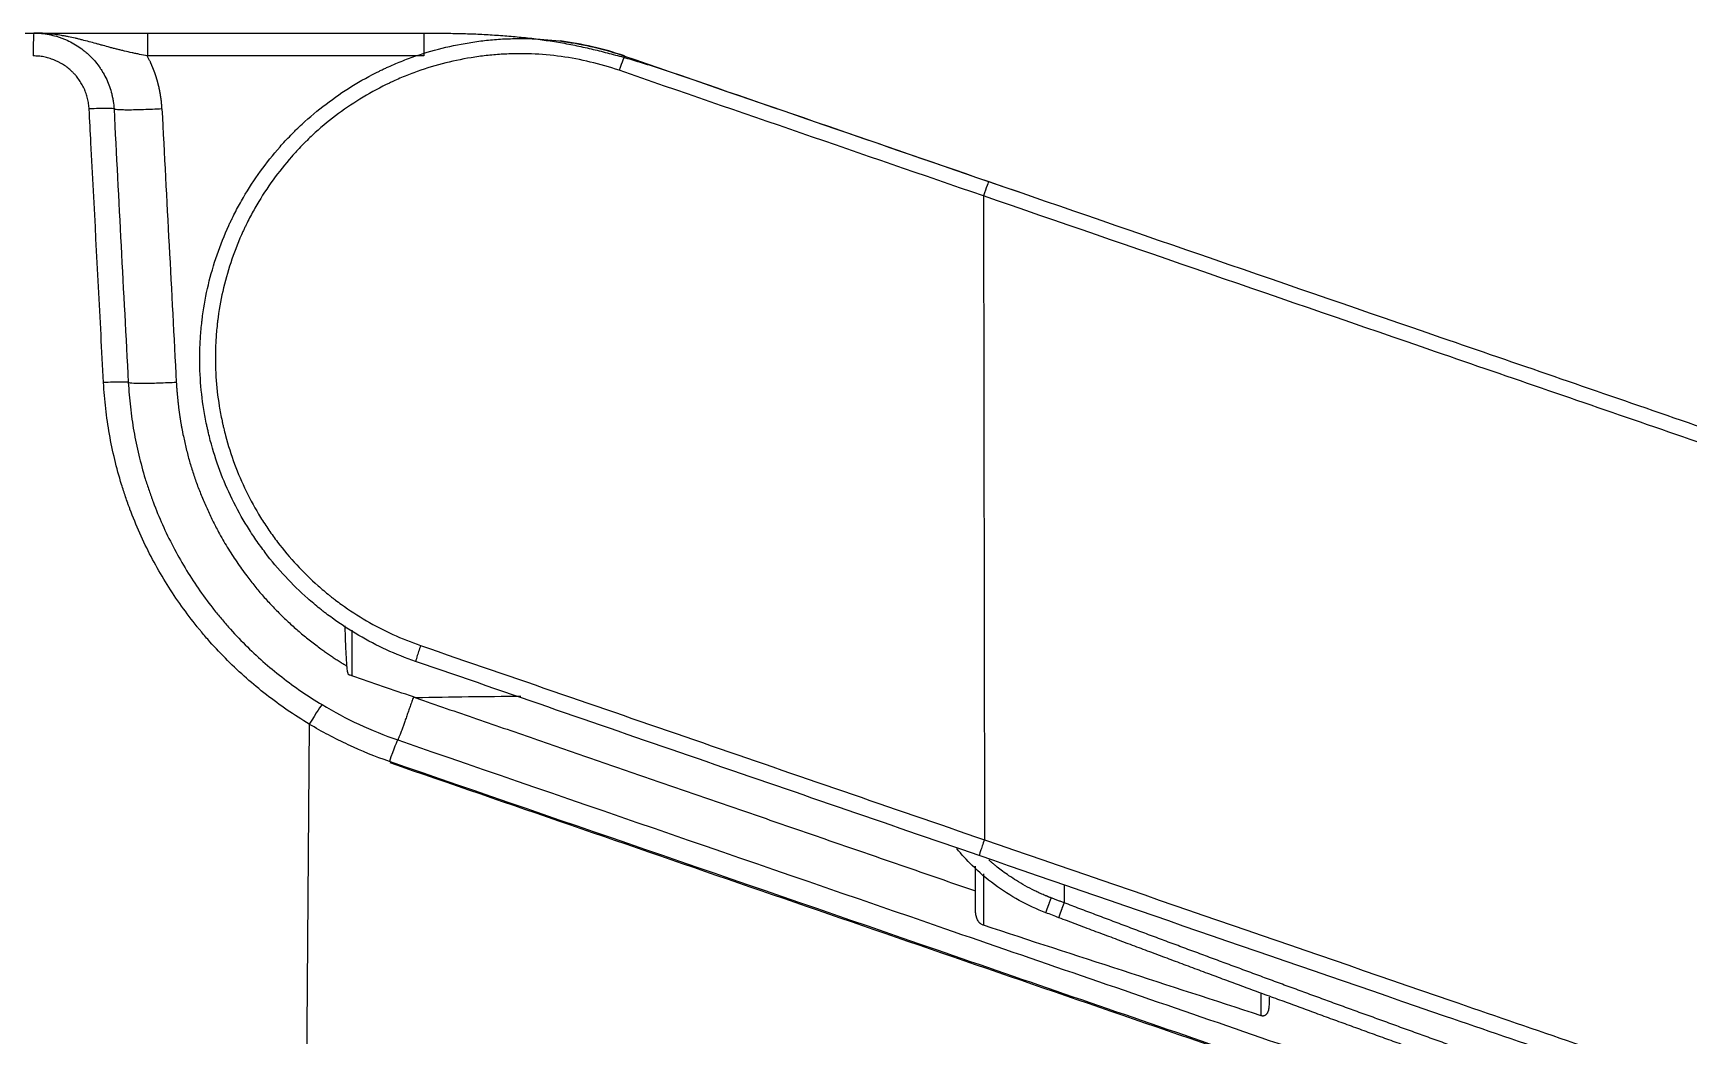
# Model space of a CAD drawing. Extents: x 2759 to 9191, y -64 to 2464.
# Drawn here: x 3089.4 to 3192.8, y 716.3 to 778.9 of the extents above; entities that cross this region are included whole.
import ezdxf

# ---------------------------------------------------------------- set-up
doc = ezdxf.new("R2010")
doc.units = 0
doc.header["$LTSCALE"] = 20
doc.header["$MEASUREMENT"] = 0
doc.layers.get('0').update_dxf_attribs({"linetype": 'CONTINUOUS'})

msp = doc.modelspace()

# ---------------------------------------------------------------- linework, layer by layer
at = {"color": 7, "linetype": 'Continuous'}
for p, q in [((3148.76, 768.77), (3148.83, 728.55)), ((3109.34, 741.65), (3109.34, 738.79)), ((3106.68, 735.77), (3106.13, 664.99)), ((3148.27, 724.14), (3148.27, 726.91)), ((3148.77, 726.42), (3148.77, 723.21)), ((3166.11, 717.56), (3166.11, 718.97))]:
    msp.add_line(p, q, dxfattribs=at)
msp.add_arc((3119.84, 758.6), 20, 70.9749, 82.8394, dxfattribs=at)
for centre, major_axis, ratio, start_param, end_param in [((3089.49, 777.44), (0, -1.5), 0.035362, 3.141593, 4.662398), ((3126.04, 776.56), (0.326, 0.945), 0.030299, 0, 1.5284), ((3092.99, 774.12), (-1.5, -0.08), 0.051545, 3.141593, 4.74148), ((3148.77, 768.72), (0.326, 0.945), 0.023743, 0, 1.526138), ((3093.88, 757.03), (-1.5, -0.08), 0.0515, 3.141593, 4.74061), ((3113.65, 740.63), (-0.326, -0.945), 0.033936, 4.671245, 6.283185), ((3106.71, 735.7), (-0.77, -1.29), 0.043464, 3.141593, 4.680222), ((3111.71, 733.37), (-0.49, -1.42), 0.034523, 3.141593, 4.671449), ((3148.83, 728.5), (-0.326, -0.945), 0.02373, 4.667723, 6.283185)]:
    msp.add_ellipse(centre, major_axis=major_axis, ratio=ratio, start_param=start_param, end_param=end_param, dxfattribs=at)
for points, knots in [([(3060.9, 778.94), (3063.28, 778.94), (3065.66, 778.94), (3070.42, 778.94), (3072.8, 778.94), (3079.95, 778.94), (3084.72, 778.94), (3089.49, 778.94)], [0, 0, 0, 0, 0.25, 0.25, 0.5, 0.5, 1, 1, 1, 1]), ([(3089.49, 778.94), (3089.49, 778.94), (3089.49, 778.94), (3089.5, 778.94), (3089.5, 778.94), (3089.5, 778.94), (3089.5, 778.94), (3089.5, 778.94), (3089.5, 778.94), (3089.5, 778.94), (3089.5, 778.94), (3089.5, 778.94), (3089.5, 778.94), (3089.51, 778.94), (3089.52, 778.94), (3089.53, 778.94), (3089.55, 778.94), (3089.56, 778.94), (3089.61, 778.94), (3089.64, 778.94), (3089.72, 778.94), (3089.78, 778.94), (3089.96, 778.94), (3090.08, 778.94), (3090.32, 778.94), (3090.44, 778.94), (3090.69, 778.94), (3090.82, 778.94), (3091.08, 778.94), (3091.21, 778.94), (3091.47, 778.94), (3091.6, 778.94), (3091.81, 778.94), (3091.88, 778.94), (3092.02, 778.94), (3092.09, 778.94), (3092.3, 778.94), (3092.45, 778.94), (3092.74, 778.94), (3092.89, 778.94), (3093.19, 778.94), (3093.35, 778.94), (3093.66, 778.94), (3093.82, 778.94), (3094.06, 778.94), (3094.19, 778.94), (3094.31, 778.94), (3094.4, 778.94), (3094.44, 778.94), (3094.65, 778.94), (3094.82, 778.94), (3095.16, 778.94), (3095.34, 778.94), (3095.69, 778.94), (3095.86, 778.94), (3096.21, 778.94), (3096.39, 778.94), (3096.57, 778.94)], [0, 0, 0, 0, 0.000977, 0.000977, 0.001465, 0.001587, 0.001587, 0.001617, 0.001617, 0.001648, 0.001709, 0.001953, 0.001953, 0.003906, 0.003906, 0.007812, 0.007812, 0.015625, 0.015625, 0.03125, 0.03125, 0.0625, 0.0625, 0.125, 0.125, 0.1875, 0.1875, 0.25, 0.25, 0.3125, 0.3125, 0.375, 0.375, 0.40625, 0.40625, 0.4375, 0.4375, 0.5, 0.5, 0.5625, 0.5625, 0.625, 0.625, 0.6875, 0.6875, 0.71875, 0.734375, 0.734375, 0.75, 0.75, 0.8125, 0.8125, 0.875, 0.875, 0.9375, 0.9375, 1, 1, 1, 1]), ([(3096.57, 777.51), (3096.41, 777.54), (3096.25, 777.57), (3096.01, 777.62), (3095.93, 777.64), (3095.77, 777.67), (3095.69, 777.69), (3095.46, 777.74), (3095.3, 777.77), (3095.07, 777.83), (3095, 777.85), (3094.84, 777.89), (3094.77, 777.91), (3094.62, 777.94), (3094.54, 777.96), (3094.39, 778), (3094.32, 778.02), (3094.09, 778.08), (3093.95, 778.12), (3093.73, 778.18), (3093.66, 778.2), (3093.51, 778.24), (3093.44, 778.26), (3093.22, 778.32), (3093.08, 778.36), (3092.79, 778.44), (3092.65, 778.47), (3092.43, 778.53), (3092.36, 778.54), (3092.22, 778.58), (3092.15, 778.6), (3091.93, 778.64), (3091.79, 778.67), (3091.57, 778.72), (3091.5, 778.73), (3091.36, 778.76), (3091.29, 778.77), (3091.07, 778.81), (3090.93, 778.83), (3090.64, 778.87), (3090.5, 778.88), (3090.21, 778.91), (3090.07, 778.92), (3089.85, 778.93), (3089.78, 778.93), (3089.67, 778.93), (3089.63, 778.93), (3089.58, 778.93), (3089.56, 778.93), (3089.54, 778.94), (3089.53, 778.94), (3089.51, 778.94), (3089.51, 778.94), (3089.5, 778.94), (3089.5, 778.94), (3089.5, 778.94), (3089.5, 778.94), (3089.5, 778.94), (3089.5, 778.94), (3089.5, 778.94), (3089.49, 778.94), (3089.49, 778.94), (3089.49, 778.94)], [0, 0, 0, 0, 0.0625, 0.0625, 0.09375, 0.09375, 0.125, 0.125, 0.1875, 0.1875, 0.21875, 0.21875, 0.25, 0.25, 0.28125, 0.28125, 0.3125, 0.3125, 0.375, 0.375, 0.40625, 0.40625, 0.4375, 0.4375, 0.5, 0.5, 0.5625, 0.5625, 0.59375, 0.59375, 0.625, 0.625, 0.6875, 0.6875, 0.71875, 0.71875, 0.75, 0.75, 0.8125, 0.8125, 0.875, 0.875, 0.9375, 0.9375, 0.96875, 0.96875, 0.984375, 0.984375, 0.992188, 0.992188, 0.996094, 0.996094, 0.998047, 0.998047, 0.998169, 0.998169, 0.998291, 0.998291, 0.998535, 0.999023, 0.999023, 1, 1, 1, 1]), ([(3089.49, 778.94), (3089.65, 778.94), (3089.81, 778.93), (3090.12, 778.9), (3090.44, 778.85), (3090.74, 778.78), (3090.97, 778.71), (3091.05, 778.69), (3091.16, 778.65), (3091.2, 778.64), (3091.27, 778.61), (3091.31, 778.59), (3091.49, 778.52), (3091.78, 778.39), (3092.05, 778.23), (3092.32, 778.06), (3092.45, 777.97), (3092.6, 777.85), (3092.64, 777.82), (3092.7, 777.77), (3092.79, 777.7), (3092.88, 777.62), (3093.05, 777.45), (3093.27, 777.23), (3093.46, 776.98), (3093.6, 776.79), (3093.64, 776.72), (3093.71, 776.62), (3093.73, 776.59), (3093.77, 776.52), (3093.79, 776.49), (3093.89, 776.31), (3094.04, 776.03), (3094.16, 775.74), (3094.26, 775.45), (3094.31, 775.29), (3094.36, 775.06), (3094.38, 774.99), (3094.41, 774.83), (3094.43, 774.75), (3094.46, 774.51), (3094.48, 774.36), (3094.49, 774.2)], [0, 0, 0, 0, 0.0625, 0.0625, 0.125, 0.1875, 0.1875, 0.21875, 0.21875, 0.234375, 0.234375, 0.25, 0.25, 0.3125, 0.375, 0.375, 0.4375, 0.4375, 0.453125, 0.453125, 0.46875, 0.5, 0.5, 0.5625, 0.625, 0.625, 0.65625, 0.65625, 0.671875, 0.671875, 0.6875, 0.6875, 0.75, 0.8125, 0.8125, 0.875, 0.875, 0.90625, 0.90625, 0.9375, 0.9375, 1, 1, 1, 1]), ([(3096.57, 778.94), (3096.57, 778.94), (3096.57, 778.93), (3096.57, 778.89), (3096.57, 778.86), (3096.57, 778.79), (3096.57, 778.75), (3096.57, 778.65), (3096.57, 778.59), (3096.57, 778.46), (3096.57, 778.39), (3096.57, 778.23), (3096.57, 778.15), (3096.57, 777.98), (3096.57, 777.89), (3096.57, 777.7), (3096.57, 777.61), (3096.57, 777.51)], [0, 0, 0, 0, 0.125, 0.125, 0.25, 0.25, 0.375, 0.375, 0.5, 0.5, 0.625, 0.625, 0.75, 0.75, 0.875, 0.875, 1, 1, 1, 1]), ([(3113.32, 739.69), (3112.7, 739.9), (3112.09, 740.15), (3110.9, 740.69), (3110.33, 740.99), (3109.2, 741.65), (3108.65, 742.01), (3107.99, 742.49), (3107.79, 742.63), (3107.6, 742.78), (3107.47, 742.89), (3107.4, 742.94), (3107.08, 743.19), (3106.83, 743.41), (3106.09, 744.06), (3105.63, 744.51), (3104.74, 745.47), (3104.32, 745.97), (3103.73, 746.75), (3103.54, 747.01), (3103.26, 747.42), (3103.17, 747.55), (3102.99, 747.83), (3102.9, 747.97), (3102.47, 748.67), (3102.15, 749.24), (3101.58, 750.42), (3101.32, 751.01), (3100.87, 752.23), (3100.67, 752.86), (3100.46, 753.65), (3100.42, 753.81), (3100.37, 754.05), (3100.35, 754.13), (3100.31, 754.29), (3100.22, 754.69), (3100.15, 755.1), (3099.99, 756.07), (3099.85, 757.36), (3099.83, 758.67), (3099.87, 759.65), (3099.89, 759.97), (3099.93, 760.46), (3099.95, 760.63), (3099.97, 760.87), (3099.98, 760.96), (3100, 761.12), (3100.01, 761.2), (3100.11, 761.93), (3100.23, 762.58), (3100.53, 763.85), (3100.71, 764.47), (3101.14, 765.7), (3101.38, 766.31), (3101.69, 766.99), (3101.72, 767.06), (3101.79, 767.21), (3101.83, 767.28), (3101.94, 767.51), (3102.16, 767.95), (3102.4, 768.38), (3102.89, 769.23), (3103.6, 770.32), (3104.42, 771.34), (3105.07, 772.08), (3105.29, 772.32), (3105.58, 772.61), (3105.63, 772.67), (3105.75, 772.79), (3105.81, 772.85), (3105.99, 773.02), (3106.11, 773.13), (3106.71, 773.69), (3107.21, 774.11), (3108.25, 774.9), (3108.78, 775.27), (3109.89, 775.96), (3110.47, 776.27), (3111.13, 776.6), (3111.21, 776.64), (3111.36, 776.71), (3111.58, 776.81), (3111.81, 776.91), (3112.26, 777.11), (3112.57, 777.23), (3113.48, 777.57), (3114.11, 777.77), (3115.37, 778.1), (3116, 778.23), (3116.98, 778.39), (3117.3, 778.44), (3117.79, 778.49), (3117.96, 778.51), (3118.29, 778.54), (3118.45, 778.55), (3118.95, 778.58), (3119.28, 778.59), (3119.77, 778.6), (3119.94, 778.6), (3120.27, 778.59), (3120.43, 778.59), (3121.25, 778.56), (3121.9, 778.5), (3123.2, 778.32), (3123.84, 778.2), (3125.11, 777.9), (3125.74, 777.72), (3126.36, 777.5)], [0, 0, 0, 0, 0.03125, 0.03125, 0.0625, 0.0625, 0.09375, 0.09375, 0.101563, 0.105469, 0.105469, 0.109375, 0.109375, 0.125, 0.125, 0.15625, 0.15625, 0.1875, 0.1875, 0.203125, 0.203125, 0.210938, 0.210938, 0.21875, 0.21875, 0.25, 0.25, 0.28125, 0.28125, 0.3125, 0.3125, 0.320313, 0.320313, 0.324219, 0.324219, 0.328125, 0.34375, 0.34375, 0.375, 0.40625, 0.40625, 0.421875, 0.421875, 0.429688, 0.429688, 0.433594, 0.433594, 0.4375, 0.4375, 0.46875, 0.46875, 0.5, 0.5, 0.53125, 0.53125, 0.535156, 0.535156, 0.539063, 0.539063, 0.546875, 0.5625, 0.5625, 0.59375, 0.625, 0.625, 0.640625, 0.640625, 0.644531, 0.644531, 0.648438, 0.648438, 0.65625, 0.65625, 0.6875, 0.6875, 0.71875, 0.71875, 0.75, 0.75, 0.753906, 0.753906, 0.757813, 0.765625, 0.765625, 0.78125, 0.78125, 0.8125, 0.8125, 0.84375, 0.84375, 0.859375, 0.859375, 0.867188, 0.867188, 0.875, 0.875, 0.890625, 0.890625, 0.898437, 0.898437, 0.90625, 0.90625, 0.9375, 0.9375, 0.96875, 0.96875, 1, 1, 1, 1]), ([(3113.83, 778.94), (3113.83, 778.94), (3113.83, 778.93), (3113.83, 778.89), (3113.83, 778.86), (3113.83, 778.79), (3113.83, 778.75), (3113.83, 778.65), (3113.83, 778.59), (3113.83, 778.46), (3113.83, 778.39), (3113.83, 778.23), (3113.83, 778.15), (3113.83, 777.98), (3113.83, 777.89), (3113.83, 777.7), (3113.83, 777.61), (3113.83, 777.51)], [0, 0, 0, 0, 0.125, 0.125, 0.25, 0.25, 0.375, 0.375, 0.5, 0.5, 0.625, 0.625, 0.75, 0.75, 0.875, 0.875, 1, 1, 1, 1]), ([(3113.83, 778.94), (3114.17, 778.94), (3114.87, 778.93), (3115.56, 778.92), (3116.25, 778.91), (3116.6, 778.9), (3117.29, 778.87), (3117.63, 778.85), (3118.32, 778.81), (3118.67, 778.79), (3119.36, 778.73), (3119.7, 778.7), (3120.22, 778.65), (3120.39, 778.63), (3120.74, 778.59), (3120.91, 778.56), (3121.43, 778.49), (3121.77, 778.44), (3122.45, 778.33), (3122.79, 778.27), (3123.47, 778.13), (3123.81, 778.06), (3124.49, 777.9), (3124.82, 777.82), (3125.33, 777.69), (3125.49, 777.65), (3125.83, 777.55), (3126, 777.51), (3126.5, 777.37), (3126.83, 777.27), (3127.49, 777.07), (3127.82, 776.97), (3128.48, 776.76), (3129.14, 776.54), (3129.8, 776.32), (3130.13, 776.2)], [0, 0, 0, 0, 0.0625, 0.125, 0.125, 0.1875, 0.1875, 0.25, 0.25, 0.3125, 0.3125, 0.375, 0.375, 0.40625, 0.40625, 0.4375, 0.4375, 0.5, 0.5, 0.5625, 0.5625, 0.625, 0.625, 0.6875, 0.6875, 0.71875, 0.71875, 0.75, 0.75, 0.8125, 0.8125, 0.875, 0.875, 0.9375, 1, 1, 1, 1]), ([(3092.94, 774.19), (3092.93, 774.3), (3092.92, 774.42), (3092.89, 774.63), (3092.85, 774.85), (3092.78, 775.06), (3092.73, 775.22), (3092.71, 775.27), (3092.68, 775.35), (3092.67, 775.37), (3092.65, 775.43), (3092.59, 775.55), (3092.47, 775.77), (3092.29, 776.05), (3092.16, 776.22), (3092.06, 776.33), (3092.05, 776.35), (3092.01, 776.39), (3091.95, 776.45), (3091.89, 776.51), (3091.77, 776.62), (3091.6, 776.77), (3091.43, 776.9), (3091.29, 776.99), (3091.24, 777.01), (3091.17, 777.06), (3091.14, 777.07), (3091.09, 777.1), (3090.97, 777.16), (3090.74, 777.26), (3090.43, 777.37), (3090.21, 777.43), (3090.05, 777.46), (3089.99, 777.47), (3089.88, 777.48), (3089.83, 777.49), (3089.66, 777.5), (3089.55, 777.51), (3089.44, 777.51)], [0, 0, 0, 0, 0.0625, 0.0625, 0.125, 0.1875, 0.1875, 0.21875, 0.21875, 0.234375, 0.234375, 0.25, 0.3125, 0.375, 0.4375, 0.4375, 0.453125, 0.453125, 0.46875, 0.5, 0.5, 0.5625, 0.625, 0.625, 0.65625, 0.65625, 0.671875, 0.671875, 0.6875, 0.75, 0.8125, 0.875, 0.875, 0.90625, 0.90625, 0.9375, 0.9375, 1, 1, 1, 1]), ([(3097.48, 774.2), (3097.48, 774.21), (3097.48, 774.24), (3097.48, 774.29), (3097.48, 774.33), (3097.47, 774.37), (3097.47, 774.42), (3097.47, 774.46), (3097.46, 774.5), (3097.46, 774.55), (3097.46, 774.59), (3097.45, 774.63), (3097.45, 774.67), (3097.44, 774.72), (3097.44, 774.76), (3097.43, 774.8), (3097.43, 774.84), (3097.42, 774.88), (3097.41, 774.92), (3097.41, 774.96), (3097.4, 775), (3097.4, 775.05), (3097.39, 775.09), (3097.38, 775.13), (3097.38, 775.17), (3097.37, 775.21), (3097.36, 775.25), (3097.35, 775.29), (3097.35, 775.33), (3097.34, 775.36), (3097.33, 775.4), (3097.32, 775.44), (3097.31, 775.48), (3097.3, 775.52), (3097.3, 775.56), (3097.29, 775.6), (3097.28, 775.63), (3097.27, 775.67), (3097.26, 775.71), (3097.25, 775.75), (3097.24, 775.78), (3097.23, 775.82), (3097.22, 775.86), (3097.21, 775.89), (3097.2, 775.93), (3097.19, 775.97), (3097.18, 776), (3097.17, 776.04), (3097.16, 776.07), (3097.15, 776.11), (3097.14, 776.14), (3097.13, 776.18), (3097.12, 776.21), (3097.11, 776.25), (3097.09, 776.28), (3097.08, 776.32), (3097.07, 776.35), (3097.06, 776.39), (3097.05, 776.42), (3097.04, 776.45), (3097.02, 776.49), (3097.01, 776.52), (3097, 776.55), (3096.99, 776.59), (3096.98, 776.62), (3096.96, 776.65), (3096.95, 776.68), (3096.94, 776.71), (3096.93, 776.73), (3096.92, 776.75), (3096.91, 776.77), (3096.9, 776.8), (3096.89, 776.84), (3096.87, 776.87), (3096.85, 776.92), (3096.83, 776.96), (3096.81, 777.02), (3096.78, 777.07), (3096.76, 777.14), (3096.72, 777.2), (3096.69, 777.27), (3096.65, 777.35), (3096.61, 777.43), (3096.58, 777.48), (3096.57, 777.51)], [0, 0, 0, 0, 0.012706, 0.025369, 0.037989, 0.050565, 0.063098, 0.075587, 0.088033, 0.100436, 0.112796, 0.125113, 0.137387, 0.149618, 0.161805, 0.17395, 0.186052, 0.198111, 0.210128, 0.222101, 0.234032, 0.24592, 0.257765, 0.269567, 0.281327, 0.293044, 0.304718, 0.316349, 0.327938, 0.339485, 0.350988, 0.362449, 0.373867, 0.385243, 0.396576, 0.407866, 0.419114, 0.430319, 0.441482, 0.452601, 0.463679, 0.474713, 0.485705, 0.496654, 0.507561, 0.518425, 0.529246, 0.540025, 0.550761, 0.561454, 0.572105, 0.582712, 0.593277, 0.6038, 0.61428, 0.624717, 0.635111, 0.645462, 0.655771, 0.666037, 0.67626, 0.68644, 0.696578, 0.706673, 0.716725, 0.726734, 0.7367, 0.746623, 0.75094, 0.756792, 0.764181, 0.773106, 0.783567, 0.795565, 0.809098, 0.824168, 0.840774, 0.858915, 0.878592, 0.899804, 0.922552, 0.946834, 0.97265, 1, 1, 1, 1]), ([(3126.02, 776.61), (3125.43, 776.81), (3124.83, 776.99), (3123.62, 777.27), (3123.01, 777.39), (3121.79, 777.55), (3121.17, 777.61), (3120.39, 777.64), (3120.23, 777.64), (3119.92, 777.65), (3119.76, 777.65), (3119.29, 777.64), (3118.98, 777.63), (3118.51, 777.6), (3118.35, 777.59), (3118.04, 777.56), (3117.88, 777.55), (3117.41, 777.49), (3117.1, 777.45), (3116.18, 777.3), (3115.57, 777.17), (3114.37, 776.86), (3113.78, 776.67), (3112.91, 776.35), (3112.62, 776.23), (3112.19, 776.05), (3111.98, 775.95), (3111.76, 775.85), (3111.62, 775.78), (3111.55, 775.75), (3110.92, 775.44), (3110.37, 775.14), (3109.32, 774.49), (3108.81, 774.14), (3107.82, 773.39), (3107.34, 772.99), (3106.77, 772.46), (3106.66, 772.35), (3106.49, 772.18), (3106.43, 772.13), (3106.32, 772.02), (3106.05, 771.74), (3105.78, 771.45), (3105.17, 770.75), (3104.39, 769.78), (3103.72, 768.75), (3103.25, 767.94), (3103.1, 767.67), (3102.88, 767.25), (3102.81, 767.11), (3102.71, 766.9), (3102.67, 766.83), (3102.61, 766.69), (3102.57, 766.62), (3102.28, 765.98), (3102.05, 765.4), (3101.65, 764.23), (3101.47, 763.63), (3101.19, 762.43), (3101.07, 761.82), (3100.98, 761.12), (3100.97, 761.04), (3100.95, 760.89), (3100.94, 760.81), (3100.92, 760.58), (3100.9, 760.42), (3100.86, 759.95), (3100.84, 759.64), (3100.81, 758.71), (3100.82, 757.47), (3100.96, 756.24), (3101.11, 755.32), (3101.17, 755.02), (3101.25, 754.63), (3101.26, 754.56), (3101.3, 754.4), (3101.32, 754.33), (3101.37, 754.1), (3101.41, 753.95), (3101.61, 753.19), (3101.8, 752.6), (3102.23, 751.44), (3102.47, 750.87), (3103.01, 749.76), (3103.31, 749.22), (3103.72, 748.55), (3103.81, 748.42), (3103.98, 748.15), (3104.24, 747.77), (3104.51, 747.39), (3105.08, 746.65), (3105.47, 746.17), (3106.32, 745.27), (3106.76, 744.83), (3107.46, 744.21), (3107.7, 744.01), (3108, 743.77), (3108.06, 743.72), (3108.19, 743.62), (3108.37, 743.48), (3108.56, 743.34), (3109.19, 742.88), (3109.71, 742.55), (3110.78, 741.92), (3111.33, 741.64), (3112.46, 741.12), (3113.04, 740.89), (3113.63, 740.68)], [0, 0, 0, 0, 0.03125, 0.03125, 0.0625, 0.0625, 0.09375, 0.09375, 0.101562, 0.101562, 0.109375, 0.109375, 0.125, 0.125, 0.132812, 0.132812, 0.140625, 0.140625, 0.15625, 0.15625, 0.1875, 0.1875, 0.21875, 0.21875, 0.234375, 0.234375, 0.242187, 0.246094, 0.246094, 0.25, 0.25, 0.28125, 0.28125, 0.3125, 0.3125, 0.34375, 0.34375, 0.351562, 0.351562, 0.355469, 0.355469, 0.359375, 0.375, 0.375, 0.40625, 0.4375, 0.4375, 0.453125, 0.453125, 0.460937, 0.460937, 0.464844, 0.464844, 0.46875, 0.46875, 0.5, 0.5, 0.53125, 0.53125, 0.5625, 0.5625, 0.566406, 0.566406, 0.570312, 0.570312, 0.578125, 0.578125, 0.59375, 0.59375, 0.625, 0.65625, 0.65625, 0.671875, 0.671875, 0.675781, 0.675781, 0.679688, 0.679688, 0.6875, 0.6875, 0.71875, 0.71875, 0.75, 0.75, 0.78125, 0.78125, 0.789063, 0.789063, 0.796875, 0.8125, 0.8125, 0.84375, 0.84375, 0.875, 0.875, 0.890625, 0.890625, 0.894531, 0.894531, 0.898438, 0.90625, 0.90625, 0.9375, 0.9375, 0.96875, 0.96875, 1, 1, 1, 1]), ([(3130.13, 776.2), (3133.71, 774.97), (3137.3, 773.73), (3144.47, 771.26), (3148.05, 770.02), (3151.64, 768.79)], [0, 0, 0, 0, 0.5, 0.5, 1, 1, 1, 1]), ([(3093.84, 757.11), (3093.78, 758.11), (3093.73, 759.1), (3093.47, 764.09), (3093.26, 768.08), (3093.01, 772.78), (3092.98, 773.48), (3092.94, 774.19)], [0, 0, 0, 0, 0.175122, 0.175122, 0.875608, 0.875608, 1, 1, 1, 1]), ([(3097.48, 774.2), (3097.29, 774.19), (3097.09, 774.18), (3096.71, 774.16), (3096.52, 774.16), (3096.16, 774.14), (3095.98, 774.14), (3095.66, 774.13), (3095.51, 774.13), (3095.23, 774.13), (3095.1, 774.13), (3094.88, 774.14), (3094.79, 774.14), (3094.64, 774.16), (3094.58, 774.16), (3094.51, 774.18), (3094.49, 774.19), (3094.49, 774.2)], [0, 0, 0, 0, 0.125, 0.125, 0.25, 0.25, 0.375, 0.375, 0.5, 0.5, 0.625, 0.625, 0.75, 0.75, 0.875, 0.875, 1, 1, 1, 1]), ([(3097.48, 774.2), (3097.63, 771.36), (3097.93, 765.66), (3098.23, 759.97), (3098.38, 757.11)], [0, 0, 0, 0, 0.498903, 1, 1, 1, 1]), ([(3149.1, 769.66), (3158.5, 766.42), (3167.91, 763.17), (3182.03, 758.31), (3186.73, 756.69), (3196.14, 753.44), (3200.85, 751.82), (3210.26, 748.57), (3219.67, 745.33), (3229.08, 742.08), (3238.49, 738.84), (3243.2, 737.22), (3250.26, 734.78), (3252.61, 733.97), (3257.32, 732.35), (3259.67, 731.54), (3262.02, 730.73)], [0, 0, 0, 0, 0.25, 0.25, 0.375, 0.375, 0.5, 0.5, 0.625, 0.75, 0.75, 0.875, 0.875, 0.9375, 0.9375, 1, 1, 1, 1]), ([(3261.71, 729.83), (3259.36, 730.64), (3257, 731.45), (3252.3, 733.07), (3249.94, 733.89), (3242.88, 736.32), (3238.18, 737.94), (3228.76, 741.19), (3224.06, 742.81), (3214.64, 746.05), (3209.94, 747.68), (3200.53, 750.92), (3195.82, 752.55), (3186.41, 755.79), (3181.7, 757.41), (3167.58, 762.28), (3158.17, 765.52), (3148.76, 768.77)], [0, 0, 0, 0, 0.0625, 0.0625, 0.125, 0.125, 0.25, 0.25, 0.375, 0.375, 0.5, 0.5, 0.625, 0.625, 0.75, 0.75, 1, 1, 1, 1]), ([(3106.68, 735.77), (3106.21, 736.06), (3105.75, 736.35), (3104.86, 736.96), (3103.99, 737.6), (3102.75, 738.63), (3101.57, 739.73), (3100.83, 740.52), (3100.29, 741.12), (3100.12, 741.33), (3099.9, 741.59), (3099.86, 741.64), (3099.77, 741.75), (3099.64, 741.91), (3099.51, 742.07), (3099.1, 742.6), (3098.46, 743.47), (3097.58, 744.83), (3096.79, 746.23), (3096.32, 747.2), (3095.88, 748.19), (3095.68, 748.69), (3095.46, 749.26), (3095.44, 749.33), (3095.39, 749.45), (3095.32, 749.65), (3095.17, 750.1), (3095.04, 750.48), (3094.8, 751.26), (3094.52, 752.3), (3094.19, 753.88), (3094.03, 754.95), (3093.91, 756.02), (3093.86, 756.56), (3093.84, 757.11)], [0, 0, 0, 0, 0.0625, 0.0625, 0.125, 0.1875, 0.25, 0.3125, 0.3125, 0.34375, 0.34375, 0.351563, 0.351563, 0.359375, 0.375, 0.375, 0.4375, 0.5, 0.5625, 0.625, 0.625, 0.6875, 0.6875, 0.695312, 0.695312, 0.703125, 0.71875, 0.75, 0.75, 0.8125, 0.875, 0.9375, 0.9375, 1, 1, 1, 1]), ([(3095.38, 757.11), (3095.41, 756.6), (3095.45, 756.09), (3095.57, 755.08), (3095.71, 754.07), (3096.02, 752.58), (3096.29, 751.59), (3096.51, 750.86), (3096.63, 750.5), (3096.78, 750.07), (3096.85, 749.89), (3096.89, 749.77), (3096.91, 749.71), (3097.11, 749.17), (3097.31, 748.7), (3097.72, 747.77), (3098.17, 746.85), (3098.91, 745.53), (3099.73, 744.25), (3100.33, 743.43), (3100.73, 742.92), (3100.81, 742.82), (3100.97, 742.62), (3101.05, 742.53), (3101.3, 742.23), (3101.46, 742.03), (3101.97, 741.46), (3102.67, 740.72), (3103.78, 739.68), (3104.95, 738.71), (3105.77, 738.1), (3106.61, 737.53), (3107.04, 737.25), (3107.48, 736.99)], [0, 0, 0, 0, 0.0625, 0.0625, 0.125, 0.1875, 0.25, 0.25, 0.28125, 0.296875, 0.304687, 0.304687, 0.3125, 0.3125, 0.375, 0.375, 0.4375, 0.5, 0.5625, 0.625, 0.625, 0.640625, 0.640625, 0.65625, 0.65625, 0.6875, 0.6875, 0.75, 0.8125, 0.875, 0.9375, 0.9375, 1, 1, 1, 1]), ([(3098.38, 757.11), (3098.38, 757.09), (3098.39, 757.04), (3098.39, 756.97), (3098.39, 756.9), (3098.4, 756.82), (3098.4, 756.75), (3098.41, 756.68), (3098.42, 756.61), (3098.42, 756.54), (3098.43, 756.46), (3098.43, 756.39), (3098.44, 756.32), (3098.45, 756.25), (3098.45, 756.18), (3098.46, 756.11), (3098.47, 756.03), (3098.47, 755.96), (3098.48, 755.89), (3098.49, 755.82), (3098.5, 755.75), (3098.51, 755.68), (3098.51, 755.61), (3098.52, 755.54), (3098.53, 755.47), (3098.54, 755.4), (3098.55, 755.32), (3098.56, 755.25), (3098.57, 755.18), (3098.58, 755.11), (3098.59, 755.04), (3098.6, 754.97), (3098.61, 754.9), (3098.62, 754.83), (3098.63, 754.76), (3098.64, 754.69), (3098.66, 754.62), (3098.67, 754.55), (3098.68, 754.48), (3098.69, 754.41), (3098.7, 754.34), (3098.72, 754.28), (3098.73, 754.21), (3098.74, 754.14), (3098.76, 754.07), (3098.77, 754), (3098.78, 753.93), (3098.85, 753.62), (3098.97, 753.07), (3099.17, 752.28), (3099.41, 751.5), (3099.67, 750.74), (3099.97, 749.98), (3100.29, 749.23), (3100.64, 748.49), (3101.05, 747.69), (3101.55, 746.82), (3102.14, 745.91), (3102.72, 745.1), (3103.27, 744.39), (3103.8, 743.76), (3104.35, 743.16), (3104.92, 742.58), (3105.51, 742.02), (3106.12, 741.48), (3106.75, 740.96), (3107.23, 740.61), (3107.52, 740.39), (3107.64, 740.31), (3107.76, 740.23), (3107.88, 740.14), (3108, 740.06), (3108.12, 739.98), (3108.24, 739.9), (3108.36, 739.82), (3108.48, 739.74), (3108.6, 739.67), (3108.72, 739.59), (3108.8, 739.54), (3108.84, 739.52)], [0, 0, 0, 0, 0.003412, 0.006821, 0.010227, 0.01363, 0.01703, 0.020427, 0.023821, 0.027212, 0.030601, 0.033986, 0.037369, 0.040748, 0.044125, 0.0475, 0.050871, 0.05424, 0.057607, 0.06097, 0.064332, 0.06769, 0.071047, 0.0744, 0.077752, 0.0811, 0.084447, 0.087791, 0.091133, 0.094473, 0.09781, 0.101145, 0.104478, 0.107809, 0.111138, 0.114465, 0.11779, 0.121112, 0.124433, 0.127752, 0.131069, 0.134384, 0.137697, 0.141009, 0.144318, 0.147626, 0.150933, 0.154237, 0.192347, 0.230438, 0.268563, 0.306777, 0.345068, 0.383323, 0.421594, 0.459933, 0.510938, 0.561875, 0.612871, 0.651116, 0.689316, 0.727523, 0.765792, 0.804097, 0.842347, 0.880594, 0.91889, 0.925666, 0.932438, 0.939206, 0.945971, 0.952733, 0.959492, 0.966248, 0.973002, 0.979754, 0.986504, 0.993252, 1, 1, 1, 1]), ([(3109.03, 739.4), (3109.01, 739.71), (3108.99, 740.02), (3108.96, 740.65), (3108.95, 740.96), (3108.93, 741.49), (3108.92, 741.7), (3108.92, 741.92)], [0, 0, 0, 0, 0.370679, 0.370679, 0.741359, 0.741359, 1, 1, 1, 1]), ([(3113.63, 740.68), (3116.56, 739.67), (3119.5, 738.66), (3125.36, 736.64), (3128.29, 735.63), (3137.09, 732.59), (3142.96, 730.57), (3148.83, 728.55)], [0, 0, 0, 0, 0.25, 0.25, 0.5, 0.5, 1, 1, 1, 1]), ([(3108.84, 739.52), (3108.86, 739.5), (3108.91, 739.48), (3108.97, 739.44), (3109.01, 739.41), (3109.03, 739.4)], [0, 0, 0, 0, 0.33335, 0.666682, 1, 1, 1, 1]), ([(3109.12, 738.86), (3109.11, 738.91), (3109.1, 738.95), (3109.08, 739.04), (3109.07, 739.09), (3109.05, 739.22), (3109.04, 739.31), (3109.03, 739.4)], [0, 0, 0, 0, 0.25, 0.25, 0.5, 0.5, 1, 1, 1, 1]), ([(3148.51, 727.56), (3142.64, 729.58), (3136.78, 731.6), (3127.98, 734.63), (3125.05, 735.64), (3119.19, 737.67), (3116.26, 738.68), (3113.32, 739.69)], [0, 0, 0, 0, 0.5, 0.5, 0.75, 0.75, 1, 1, 1, 1]), ([(3109.34, 738.79), (3109.3, 738.8), (3109.27, 738.81), (3109.21, 738.83), (3109.19, 738.84), (3109.16, 738.85), (3109.14, 738.86), (3109.12, 738.86)], [0, 0, 0, 0, 0.5, 0.5, 0.75, 0.75, 1, 1, 1, 1]), ([(3113.33, 737.41), (3113.96, 737.19), (3115.23, 736.76), (3117.13, 736.1), (3119.03, 735.45), (3120.94, 734.79), (3122.85, 734.13), (3124.77, 733.47), (3126.7, 732.8), (3128.63, 732.13), (3130.57, 731.47), (3132.51, 730.79), (3134.46, 730.12), (3136.42, 729.45), (3138.38, 728.77), (3140.35, 728.09), (3142.32, 727.41), (3144.3, 726.73), (3146.29, 726.04), (3147.61, 725.58), (3148.27, 725.36)], [0, 0, 0, 0, 0.054139, 0.108443, 0.162912, 0.217547, 0.272347, 0.327314, 0.382447, 0.437747, 0.493215, 0.54885, 0.604652, 0.660623, 0.716763, 0.773071, 0.829549, 0.886196, 0.943013, 1, 1, 1, 1]), ([(3112.2, 734.79), (3123.58, 730.86), (3134.96, 726.94), (3149.18, 722.03), (3152.03, 721.05), (3157.72, 719.09), (3163.41, 717.13), (3169.1, 715.16), (3174.8, 713.2), (3177.64, 712.22), (3186.18, 709.28), (3191.87, 707.31), (3203.26, 703.39), (3208.95, 701.42), (3220.33, 697.5), (3226.03, 695.54), (3234.56, 692.59), (3237.41, 691.61), (3243.1, 689.65), (3245.95, 688.67), (3248.79, 687.68)], [0, 0, 0, 0, 0.25, 0.25, 0.3125, 0.3125, 0.375, 0.4375, 0.4375, 0.5, 0.5, 0.625, 0.625, 0.75, 0.75, 0.875, 0.875, 0.9375, 0.9375, 1, 1, 1, 1]), ([(3248.32, 686.34), (3245.47, 687.32), (3242.62, 688.31), (3236.93, 690.27), (3234.08, 691.25), (3225.54, 694.19), (3219.85, 696.16), (3208.46, 700.08), (3202.76, 702.05), (3191.38, 705.97), (3185.68, 707.94), (3177.14, 710.88), (3174.3, 711.86), (3168.6, 713.82), (3162.91, 715.79), (3157.22, 717.75), (3151.52, 719.71), (3148.68, 720.69), (3134.45, 725.6), (3123.06, 729.52), (3111.68, 733.44)], [0, 0, 0, 0, 0.0625, 0.0625, 0.125, 0.125, 0.25, 0.25, 0.375, 0.375, 0.5, 0.5, 0.5625, 0.5625, 0.625, 0.6875, 0.6875, 0.75, 0.75, 1, 1, 1, 1]), ([(3152.67, 723.99), (3152.1, 724.21), (3151.54, 724.47), (3150.46, 725.06), (3149.95, 725.39), (3148.96, 726.12), (3148.49, 726.52), (3147.72, 727.28), (3147.4, 727.63), (3147.1, 728)], [0, 0, 0, 0, 0.265217, 0.265217, 0.530434, 0.530434, 0.795651, 0.795651, 1, 1, 1, 1]), ([(3148.83, 728.55), (3158.53, 725.21), (3168.23, 721.86), (3182.79, 716.84), (3187.64, 715.17), (3197.35, 711.82), (3202.2, 710.15), (3211.91, 706.8), (3216.76, 705.13), (3226.46, 701.78), (3231.32, 700.11), (3238.6, 697.6), (3241.02, 696.77), (3244.66, 695.51), (3245.87, 695.09), (3248.3, 694.26), (3249.51, 693.84), (3253.15, 692.58), (3255.58, 691.75), (3259.22, 690.49), (3260.43, 690.07), (3262.86, 689.24), (3264.07, 688.82), (3265.29, 688.4)], [0, 0, 0, 0, 0.25, 0.25, 0.375, 0.375, 0.5, 0.5, 0.625, 0.625, 0.75, 0.75, 0.8125, 0.8125, 0.84375, 0.84375, 0.875, 0.875, 0.9375, 0.9375, 0.96875, 0.96875, 1, 1, 1, 1]), ([(3264.94, 687.41), (3263.73, 687.82), (3262.52, 688.24), (3260.09, 689.08), (3258.88, 689.5), (3255.24, 690.75), (3252.81, 691.59), (3249.18, 692.84), (3247.96, 693.26), (3245.54, 694.1), (3244.32, 694.52), (3240.68, 695.77), (3238.26, 696.61), (3230.98, 699.12), (3226.13, 700.79), (3216.43, 704.14), (3211.58, 705.81), (3201.87, 709.15), (3197.02, 710.83), (3187.32, 714.17), (3182.47, 715.85), (3167.91, 720.86), (3158.21, 724.21), (3148.51, 727.56)], [0, 0, 0, 0, 0.03125, 0.03125, 0.0625, 0.0625, 0.125, 0.125, 0.15625, 0.15625, 0.1875, 0.1875, 0.25, 0.25, 0.375, 0.375, 0.5, 0.5, 0.625, 0.625, 0.75, 0.75, 1, 1, 1, 1]), ([(3153, 724.92), (3152.98, 724.92), (3152.95, 724.94), (3152.9, 724.95), (3152.86, 724.97), (3152.81, 724.99), (3152.76, 725.01), (3152.72, 725.03), (3152.67, 725.05), (3152.61, 725.07), (3152.53, 725.11), (3152.4, 725.16), (3152.2, 725.25), (3151.85, 725.42), (3151.38, 725.67), (3150.84, 725.98), (3150.38, 726.29), (3149.98, 726.57), (3149.72, 726.78), (3149.55, 726.91), (3149.48, 726.97), (3149.4, 727.04), (3149.32, 727.1), (3149.24, 727.17), (3149.17, 727.23), (3149.13, 727.27), (3149.1, 727.29)], [0, 0, 0, 0, 0.011029, 0.022058, 0.033087, 0.044116, 0.055144, 0.066173, 0.077201, 0.088228, 0.104728, 0.136219, 0.1827, 0.244462, 0.393678, 0.529646, 0.650824, 0.757207, 0.848792, 0.870868, 0.892944, 0.915021, 0.937099, 0.959179, 0.981259, 1, 1, 1, 1]), ([(3148.27, 724.14), (3148.27, 724.19), (3148.27, 724.24), (3148.27, 724.31), (3148.27, 724.34), (3148.27, 724.39), (3148.27, 724.51), (3148.27, 724.73), (3148.27, 725.04), (3148.27, 725.25), (3148.27, 725.35)], [0, 0, 0, 0, 0.125, 0.125, 0.1875, 0.1875, 0.25, 0.5, 0.75, 1, 1, 1, 1]), ([(3153.81, 724.61), (3153.74, 724.64), (3153.61, 724.69), (3153.4, 724.76), (3153.2, 724.84), (3153.07, 724.89), (3153, 724.92)], [0, 0, 0, 0, 0.24999, 0.499987, 0.749991, 1, 1, 1, 1]), ([(3276.21, 681.41), (3276.09, 681.45), (3275.84, 681.53), (3275.42, 681.66), (3274.94, 681.81), (3274.39, 681.99), (3273.77, 682.18), (3272.82, 682.49), (3271.63, 682.88), (3270.42, 683.28), (3269.46, 683.6), (3268.7, 683.85), (3267.94, 684.11), (3267.18, 684.37), (3266.41, 684.63), (3265.65, 684.89), (3264.72, 685.21), (3263.6, 685.6), (3262.31, 686.04), (3261.02, 686.49), (3259.71, 686.95), (3258.36, 687.42), (3257, 687.9), (3255.63, 688.39), (3254.45, 688.8), (3253.03, 689.31), (3250.93, 690.05), (3248.28, 690.99), (3244.89, 692.19), (3241.75, 693.31), (3238.53, 694.44), (3235.86, 695.39), (3233.19, 696.33), (3230.51, 697.27), (3228.4, 698.01), (3226.85, 698.55), (3225.86, 698.9), (3224.87, 699.25), (3223.88, 699.59), (3222.89, 699.94), (3221.9, 700.28), (3220.91, 700.63), (3219.92, 700.97), (3218.93, 701.32), (3217.94, 701.66), (3216.95, 702.01), (3215.96, 702.35), (3214.97, 702.7), (3213.98, 703.04), (3212.99, 703.38), (3212, 703.73), (3211.01, 704.07), (3210.02, 704.41), (3209.03, 704.76), (3208.04, 705.1), (3207.05, 705.45), (3206.06, 705.79), (3205.07, 706.14), (3204.08, 706.48), (3203.09, 706.83), (3202.1, 707.17), (3201.11, 707.52), (3200.12, 707.86), (3199.13, 708.21), (3198.14, 708.55), (3197.15, 708.9), (3196.16, 709.25), (3195.18, 709.59), (3194.19, 709.94), (3193.2, 710.29), (3192.21, 710.64), (3191.22, 710.99), (3190.23, 711.33), (3189.24, 711.68), (3188.26, 712.03), (3187.27, 712.38), (3186.28, 712.73), (3185.29, 713.08), (3184.31, 713.43), (3183.32, 713.78), (3182.33, 714.14), (3181.34, 714.49), (3180.36, 714.84), (3179.37, 715.19), (3178.38, 715.55), (3177.4, 715.9), (3176.41, 716.26), (3175.43, 716.61), (3174.44, 716.97), (3173.46, 717.33), (3172.47, 717.68), (3171.49, 718.04), (3170.5, 718.4), (3169.52, 718.76), (3168.53, 719.12), (3167.55, 719.48), (3166.57, 719.84), (3165.58, 720.21), (3164.6, 720.57), (3163.62, 720.93), (3162.64, 721.3), (3161.65, 721.66), (3160.67, 722.03), (3159.69, 722.39), (3158.71, 722.76), (3157.73, 723.13), (3156.75, 723.5), (3155.77, 723.87), (3154.79, 724.24), (3154.13, 724.49), (3153.81, 724.61)], [0, 0, 0, 0, 0.002828, 0.006194, 0.010097, 0.014537, 0.019515, 0.025031, 0.037538, 0.04845, 0.054643, 0.060836, 0.06703, 0.073223, 0.079417, 0.085611, 0.091805, 0.102321, 0.112836, 0.123353, 0.133869, 0.14505, 0.156231, 0.167412, 0.178594, 0.185141, 0.202287, 0.230035, 0.250131, 0.285265, 0.307105, 0.328945, 0.350785, 0.372625, 0.394465, 0.402541, 0.410616, 0.418691, 0.426766, 0.434841, 0.442917, 0.450992, 0.459067, 0.467142, 0.475217, 0.483292, 0.491367, 0.499442, 0.507517, 0.515592, 0.523666, 0.531741, 0.539815, 0.54789, 0.555964, 0.564039, 0.572113, 0.580187, 0.588261, 0.596335, 0.604409, 0.612483, 0.620557, 0.628631, 0.636705, 0.644779, 0.652853, 0.660927, 0.669001, 0.677075, 0.685149, 0.693222, 0.701296, 0.70937, 0.717444, 0.725517, 0.733591, 0.741665, 0.749738, 0.757812, 0.765885, 0.773959, 0.782032, 0.790105, 0.798178, 0.806251, 0.814325, 0.822398, 0.830471, 0.838544, 0.846617, 0.85469, 0.862762, 0.870835, 0.878908, 0.886981, 0.895054, 0.903127, 0.911199, 0.919272, 0.927345, 0.935418, 0.943491, 0.951563, 0.959636, 0.967709, 0.975782, 0.983854, 0.991927, 1, 1, 1, 1]), ([(3148.77, 723.21), (3148.75, 723.21), (3148.73, 723.22), (3148.68, 723.25), (3148.66, 723.26), (3148.62, 723.28), (3148.61, 723.29), (3148.59, 723.3), (3148.58, 723.31), (3148.56, 723.34), (3148.54, 723.35), (3148.51, 723.38), (3148.51, 723.39), (3148.49, 723.41), (3148.48, 723.42), (3148.46, 723.44), (3148.45, 723.46), (3148.41, 723.52), (3148.39, 723.56), (3148.36, 723.63), (3148.35, 723.65), (3148.34, 723.69), (3148.33, 723.71), (3148.31, 723.78), (3148.3, 723.82), (3148.28, 723.96), (3148.27, 724.05), (3148.27, 724.14)], [0, 0, 0, 0, 0.0625, 0.0625, 0.125, 0.125, 0.15625, 0.15625, 0.1875, 0.1875, 0.25, 0.25, 0.28125, 0.28125, 0.3125, 0.3125, 0.375, 0.375, 0.5, 0.5, 0.5625, 0.5625, 0.625, 0.625, 0.75, 0.75, 1, 1, 1, 1]), ([(3275.91, 680.46), (3275.82, 680.49), (3275.65, 680.54), (3275.4, 680.62), (3275.15, 680.7), (3274.89, 680.78), (3274.64, 680.86), (3274.38, 680.94), (3274.13, 681.03), (3273.88, 681.11), (3273.62, 681.19), (3273.37, 681.27), (3273.11, 681.35), (3272.86, 681.44), (3272.6, 681.52), (3272.34, 681.6), (3272.09, 681.69), (3271.83, 681.77), (3271.58, 681.85), (3271.32, 681.94), (3271.06, 682.02), (3270.81, 682.11), (3270.55, 682.19), (3270.29, 682.28), (3270.04, 682.36), (3269.78, 682.45), (3269.52, 682.54), (3269.26, 682.62), (3269.01, 682.71), (3268.75, 682.79), (3268.49, 682.88), (3268.23, 682.97), (3267.98, 683.05), (3267.72, 683.14), (3267.46, 683.23), (3267.2, 683.32), (3266.94, 683.4), (3266.68, 683.49), (3266.42, 683.58), (3266.16, 683.67), (3265.91, 683.76), (3265.65, 683.85), (3265.39, 683.93), (3265.13, 684.02), (3264.87, 684.11), (3264.61, 684.2), (3264.35, 684.29), (3264.09, 684.38), (3263.83, 684.47), (3263.57, 684.56), (3263.31, 684.65), (3263.05, 684.74), (3262.79, 684.83), (3262.53, 684.92), (3262.27, 685.01), (3262.01, 685.1), (3261.75, 685.19), (3261.49, 685.28), (3261.22, 685.37), (3260.96, 685.46), (3260.7, 685.55), (3260.44, 685.65), (3260.18, 685.74), (3259.92, 685.83), (3259.66, 685.92), (3259.4, 686.01), (3259.14, 686.1), (3258.88, 686.19), (3258.62, 686.28), (3258.36, 686.38), (3258.1, 686.47), (3257.84, 686.56), (3257.58, 686.65), (3257.32, 686.74), (3257.05, 686.83), (3256.79, 686.93), (3256.53, 687.02), (3256.27, 687.11), (3256.01, 687.2), (3255.75, 687.29), (3255.49, 687.39), (3255.23, 687.48), (3254.97, 687.57), (3254.71, 687.66), (3254.45, 687.75), (3254.19, 687.85), (3252.94, 688.29), (3250.69, 689.08), (3247.44, 690.24), (3244.16, 691.41), (3240.85, 692.58), (3237.53, 693.75), (3234.2, 694.93), (3230.86, 696.1), (3227.12, 697.41), (3222.95, 698.87), (3218.34, 700.48), (3213.68, 702.1), (3208.96, 703.74), (3204.21, 705.39), (3199.42, 707.06), (3194.98, 708.62), (3190.89, 710.06), (3187.15, 711.38), (3183.37, 712.72), (3179.58, 714.07), (3176.69, 715.11), (3174.73, 715.82), (3173.69, 716.19), (3172.66, 716.57), (3171.61, 716.95), (3170.57, 717.33), (3169.52, 717.71), (3168.47, 718.1), (3167.41, 718.49), (3166.35, 718.87), (3165.29, 719.26), (3164.23, 719.66), (3163.17, 720.05), (3162.1, 720.45), (3161.03, 720.85), (3159.96, 721.25), (3158.88, 721.65), (3157.81, 722.05), (3156.73, 722.46), (3155.65, 722.86), (3154.56, 723.27), (3153.84, 723.55), (3153.48, 723.68)], [0, 0, 0, 0, 0.002044, 0.00409, 0.006139, 0.008189, 0.010242, 0.012296, 0.014352, 0.016411, 0.018471, 0.020534, 0.022598, 0.024664, 0.026732, 0.028803, 0.030874, 0.032948, 0.035024, 0.037101, 0.03918, 0.041261, 0.043344, 0.045428, 0.047514, 0.049602, 0.051691, 0.053782, 0.055875, 0.057969, 0.060065, 0.062162, 0.06426, 0.06636, 0.068462, 0.070564, 0.072668, 0.074774, 0.076881, 0.078989, 0.081098, 0.083208, 0.085319, 0.087432, 0.089546, 0.09166, 0.093776, 0.095893, 0.09801, 0.100129, 0.102248, 0.104368, 0.106489, 0.10861, 0.110733, 0.112856, 0.114979, 0.117103, 0.119228, 0.121353, 0.123478, 0.125604, 0.127731, 0.129857, 0.131984, 0.134111, 0.136238, 0.138366, 0.140494, 0.142621, 0.144749, 0.146877, 0.149005, 0.151133, 0.15326, 0.155388, 0.157516, 0.159643, 0.16177, 0.163897, 0.166024, 0.16815, 0.170276, 0.172401, 0.174527, 0.176651, 0.178775, 0.205133, 0.231753, 0.258593, 0.285602, 0.312734, 0.33996, 0.367242, 0.394531, 0.431633, 0.469243, 0.50729, 0.545744, 0.584558, 0.623655, 0.662927, 0.693239, 0.723831, 0.754666, 0.785724, 0.816985, 0.825448, 0.833938, 0.842457, 0.851003, 0.859576, 0.868175, 0.876801, 0.885452, 0.894129, 0.90283, 0.911556, 0.920305, 0.929077, 0.937871, 0.946688, 0.955525, 0.964382, 0.973259, 0.982155, 0.991069, 1, 1, 1, 1]), ([(3166.11, 717.56), (3163.22, 718.5), (3160.33, 719.44), (3154.55, 721.32), (3151.66, 722.26), (3148.77, 723.21)], [0, 0, 0, 0, 0.5, 0.5, 1, 1, 1, 1]), ([(3166.61, 718.72), (3166.61, 718.66), (3166.61, 718.59), (3166.61, 718.47), (3166.61, 718.4), (3166.6, 718.28), (3166.6, 718.22), (3166.59, 718.13), (3166.59, 718.1), (3166.58, 718.04), (3166.57, 718.01), (3166.56, 717.95), (3166.56, 717.92), (3166.55, 717.88), (3166.54, 717.86), (3166.53, 717.83), (3166.53, 717.82), (3166.51, 717.78), (3166.5, 717.75), (3166.48, 717.7), (3166.46, 717.68), (3166.43, 717.65), (3166.42, 717.64), (3166.4, 717.61), (3166.39, 717.61), (3166.37, 717.59), (3166.36, 717.58), (3166.33, 717.57), (3166.32, 717.56), (3166.29, 717.55), (3166.29, 717.55), (3166.27, 717.55), (3166.26, 717.55), (3166.24, 717.54), (3166.23, 717.54), (3166.2, 717.54), (3166.19, 717.54), (3166.18, 717.54), (3166.17, 717.55), (3166.14, 717.55), (3166.13, 717.55), (3166.11, 717.56)], [0, 0, 0, 0, 0.125, 0.125, 0.25, 0.25, 0.375, 0.375, 0.4375, 0.4375, 0.5, 0.5, 0.5625, 0.5625, 0.59375, 0.59375, 0.625, 0.625, 0.6875, 0.6875, 0.75, 0.75, 0.78125, 0.78125, 0.8125, 0.8125, 0.84375, 0.84375, 0.875, 0.875, 0.890625, 0.890625, 0.90625, 0.90625, 0.9375, 0.9375, 0.953125, 0.953125, 0.96875, 0.96875, 1, 1, 1, 1])]:
    msp.add_open_spline(points, degree=3, knots=knots, dxfattribs=at)
for points in [[(3096.57, 778.94), (3102.32, 778.94), (3108.08, 778.94), (3113.83, 778.94)], [(3113.83, 777.51), (3108.08, 777.51), (3102.32, 777.51), (3096.57, 777.51)], [(3126.36, 777.5), (3133.94, 774.89), (3141.52, 772.28), (3149.1, 769.66)], [(3148.76, 768.77), (3141.18, 771.38), (3133.6, 773.99), (3126.02, 776.61)], [(3094.49, 774.2), (3094.78, 768.5), (3095.08, 762.81), (3095.38, 757.11)], [(3098.38, 757.11), (3098.03, 757.1), (3097.27, 757.06), (3096.2, 757.04), (3095.51, 757.06), (3095.38, 757.09), (3095.38, 757.11)], [(3113.18, 737.47), (3111.9, 737.91), (3110.62, 738.35), (3109.34, 738.79)], [(3119.89, 737.5), (3117.7, 737.49), (3115.52, 737.46), (3113.33, 737.41)], [(3107.48, 736.99), (3108.23, 736.54), (3109.76, 735.72), (3111.37, 735.07), (3112.2, 734.79)], [(3111.68, 733.44), (3110.8, 733.74), (3109.1, 734.44), (3107.47, 735.3), (3106.68, 735.77)], [(3111.71, 733.37), (3126.66, 728.21), (3156.67, 717.87), (3201.93, 702.26), (3232.46, 691.73), (3247.79, 686.44)], [(3153.81, 725.73), (3153.81, 725.36), (3153.81, 724.98), (3153.81, 724.61)], [(3153.48, 723.68), (3153.21, 723.79), (3152.94, 723.89), (3152.67, 723.99)]]:
    msp.add_open_spline(points, degree=3, dxfattribs=at)
for points, weights in [([(3113.18, 737.47), (3112.63, 735.87), (3112.23, 734.78), (3112.2, 734.79)], [0.99998026281, 0.816088481866, 0.816175174792, 1.00024034159]), ([(3113.33, 737.41), (3113.28, 737.43), (3113.23, 737.45), (3113.18, 737.47)], [0.999982726906, 0.999982726835, 0.999982726763, 0.999982726692])]:
    msp.add_rational_spline(points, weights, degree=3, dxfattribs=at)
for points, weights, knots in [([(3152.67, 723.99), (3152.67, 724), (3152.7, 724.1), (3152.76, 724.27), (3152.82, 724.44), (3152.9, 724.66), (3153, 724.92)], [1.00022367158, 1.00432673705, 1.06488024424, 1.18188419313, 1.06507498714, 1.00452846553, 1.00024462832], [0, 0, 0, 0, 0.500416, 0.500416, 0.500416, 1, 1, 1, 1]), ([(3153.48, 723.68), (3153.48, 723.69), (3153.51, 723.79), (3153.57, 723.96), (3153.63, 724.13), (3153.71, 724.35), (3153.81, 724.61)], [1.00021998665, 1.00429185132, 1.06489015232, 1.18201488967, 1.06500485724, 1.00441059819, 1.00023211251], [0, 0, 0, 0, 0.500245, 0.500245, 0.500245, 1, 1, 1, 1])]:
    msp.add_rational_spline(points, weights, degree=3, knots=knots, dxfattribs=at)

doc.saveas('drawing.dxf')
